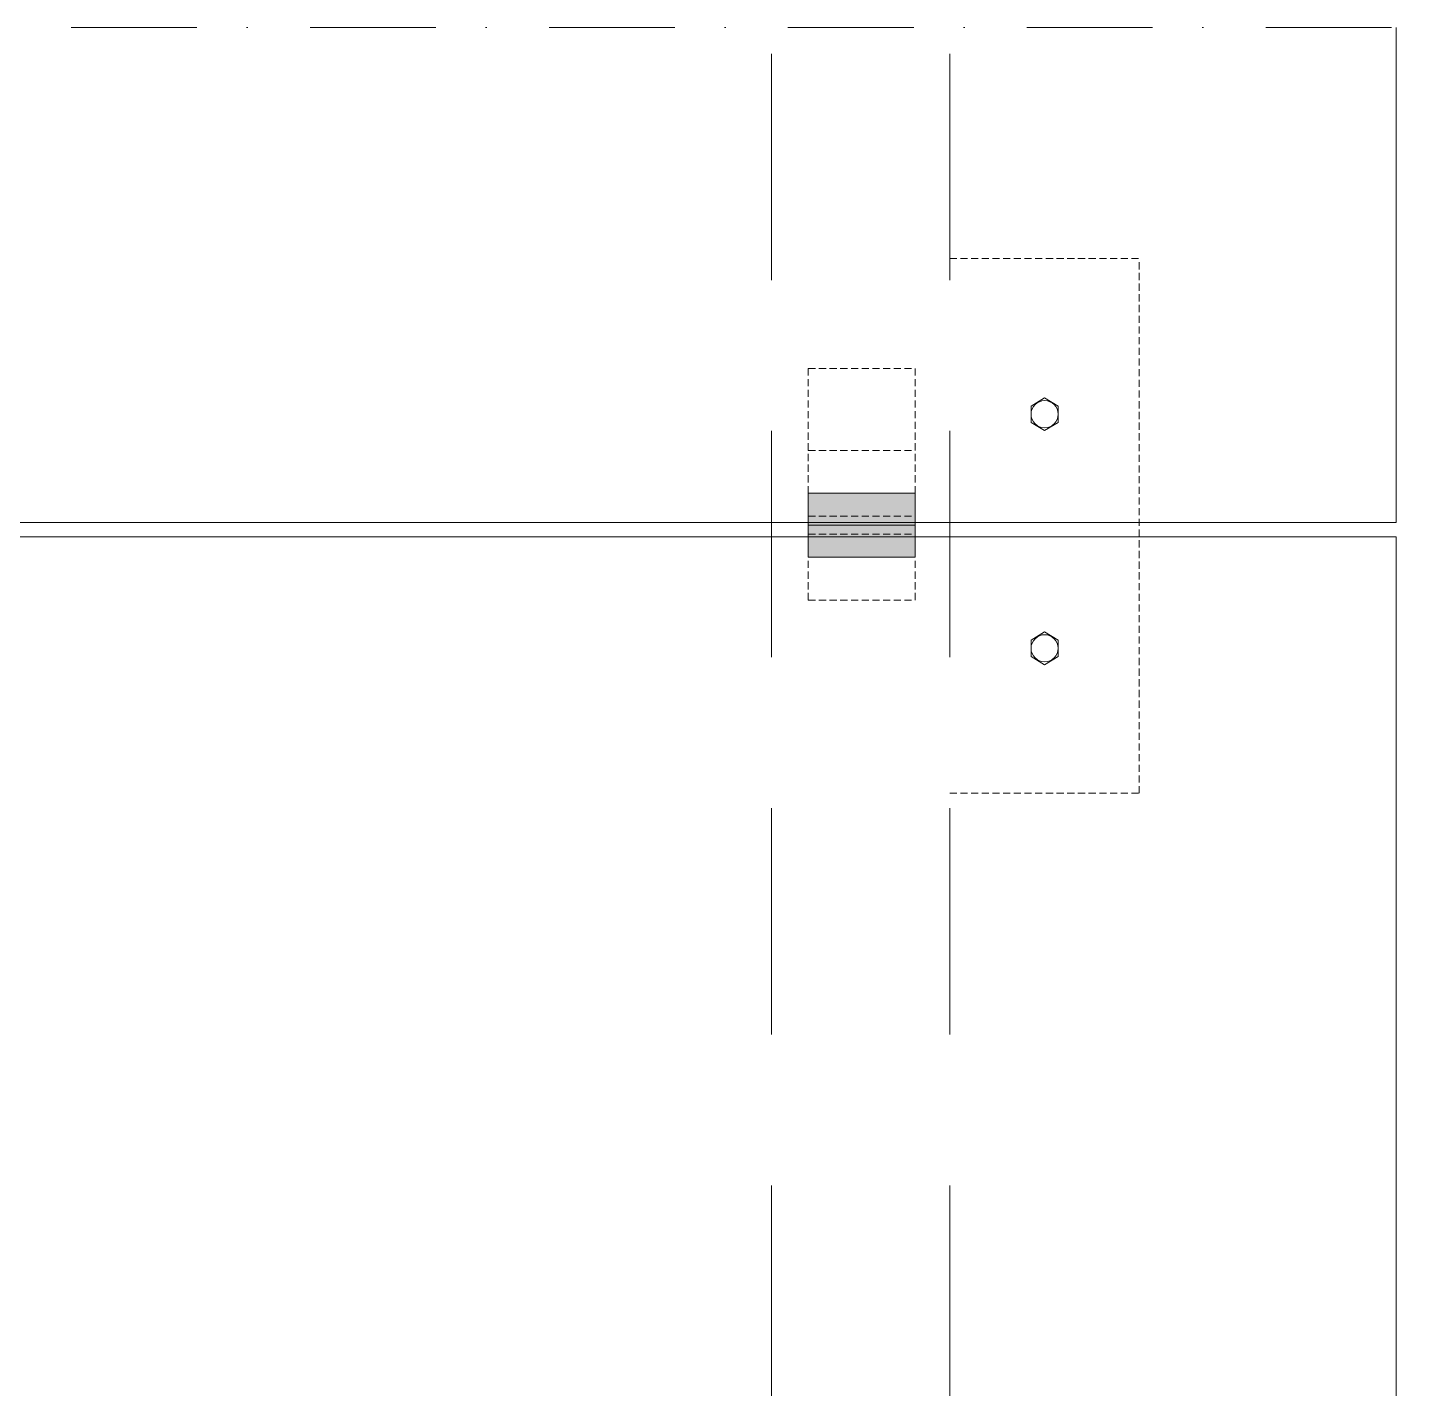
# Model space of a CAD drawing. Extents: x -106823 to -42801, y 48734 to 74234.
# Drawn here: x -85397 to -81528, y 63655 to 67473 of the extents above; entities that cross this region are included whole.
import ezdxf

# ---------------------------------------------------------------- set-up
doc = ezdxf.new("R2010")
doc.units = 0
doc.header["$MEASUREMENT"] = 0
for name, pattern in [('Dot & Dashed', [670.277762, 352.777767, -176.388884, 0, -141.111112]), ('Hidden Line', [30, 20, -10]), ('Przerywana długa', [1058.333302, 634.99999, -423.333311])]:
    doc.linetypes.add(name, pattern=pattern)
doc.layers.add('2D Drafting - General_Pen_No__2', color=7, linetype='Continuous', lineweight=15, true_color=0x7f7f7f)
doc.layers.add('2D Drafting - General_Pen_No__62', color=7, linetype='Continuous', lineweight=20, true_color=0xaaaaaa)

msp = doc.modelspace()

# ---------------------------------------------------------------- hatches: boundary and pattern name
at = {"layer": '2D Drafting - General_Pen_No__62', "linetype": 'Continuous'}
for points in [[(-82906.51, 66076.69), (-83206.51, 66076.69), (-83206.51, 66166.69), (-82906.51, 66166.69)], [(-82906.51, 65986.69), (-83206.51, 65986.69), (-83206.51, 66076.69), (-82906.51, 66076.69)]]:
    msp.add_hatch(color=256, dxfattribs=at).paths.add_polyline_path(points, flags=0)

# ---------------------------------------------------------------- linework, layer by layer
at = {"layer": '2D Drafting - General_Pen_No__2', "linetype": 'Dot & Dashed'}
msp.add_line((-75536.44, 67472.76), (-95796.06, 67472.76), dxfattribs=at)
at = {"layer": '2D Drafting - General_Pen_No__2', "linetype": 'Przerywana długa'}
for p, q in [((-83309.67, 54064.55), (-83309.67, 67472.76)), ((-82809.67, 54064.55), (-82809.67, 67472.76))]:
    msp.add_line(p, q, dxfattribs=at)
at = {"layer": '2D Drafting - General_Pen_No__2', "linetype": 'Continuous'}
for p, q in [((-81556.51, 67472.76), (-81556.51, 66084.55)), ((-82581.38, 66411.06), (-82543.21, 66434.06)), ((-82505.04, 66411.06), (-82543.21, 66434.06)), ((-82581.38, 66411.06), (-82581.38, 66365.06)), ((-82505.04, 66411.06), (-82505.04, 66365.06)), ((-82581.38, 66365.06), (-82543.21, 66342.06)), ((-82505.04, 66365.06), (-82543.21, 66342.06)), ((-83206.51, 66166.69), (-82906.51, 66166.69)), ((-83206.51, 65986.69), (-83206.51, 66166.69)), ((-82906.51, 66166.69), (-82906.51, 65986.69)), ((-81556.51, 66084.55), (-93526.51, 66084.55)), ((-93526.51, 66044.55), (-81556.51, 66044.55)), ((-83206.51, 66076.69), (-82906.51, 66076.69)), ((-81556.51, 66044.55), (-81556.51, 60074.55)), ((-83206.51, 65986.69), (-82906.51, 65986.69)), ((-82581.38, 65754.38), (-82543.21, 65777.38)), ((-82505.04, 65754.38), (-82543.21, 65777.38)), ((-82581.38, 65754.38), (-82581.38, 65708.38)), ((-82505.04, 65754.38), (-82505.04, 65708.38)), ((-82581.38, 65708.38), (-82543.21, 65685.38)), ((-82505.04, 65708.38), (-82543.21, 65685.38))]:
    msp.add_line(p, q, dxfattribs=at)
at = {"layer": '2D Drafting - General_Pen_No__2', "linetype": 'Hidden Line'}
for p, q in [((-82809.67, 66824.55), (-82277.6, 66824.55)), ((-82277.6, 65324.55), (-82277.6, 66824.55)), ((-83206.51, 66516.69), (-82906.51, 66516.69)), ((-83206.51, 65866.69), (-83206.51, 66516.69)), ((-82906.51, 65866.69), (-82906.51, 66516.69)), ((-83206.51, 66286.69), (-82906.51, 66286.69)), ((-83206.51, 66101.69), (-82906.51, 66101.69)), ((-83206.51, 66051.69), (-82906.51, 66051.69)), ((-83206.51, 65866.69), (-82906.51, 65866.69)), ((-82809.67, 65324.55), (-82277.6, 65324.55))]:
    msp.add_line(p, q, dxfattribs=at)
at = {"layer": '2D Drafting - General_Pen_No__2', "linetype": 'Continuous', "flags": 128}
for points in [[(-82906.51, 66076.69), (-83206.51, 66076.69), (-83206.51, 66166.69), (-82906.51, 66166.69)], [(-82906.51, 65986.69), (-83206.51, 65986.69), (-83206.51, 66076.69), (-82906.51, 66076.69)]]:
    msp.add_lwpolyline(points, close=True, dxfattribs=at)
at = {"layer": '2D Drafting - General_Pen_No__2', "linetype": 'Continuous'}
for centre in [(-82543.21, 66388.06), (-82543.21, 65731.38)]:
    msp.add_circle(centre, 38.17, dxfattribs=at)

doc.saveas('drawing.dxf')
